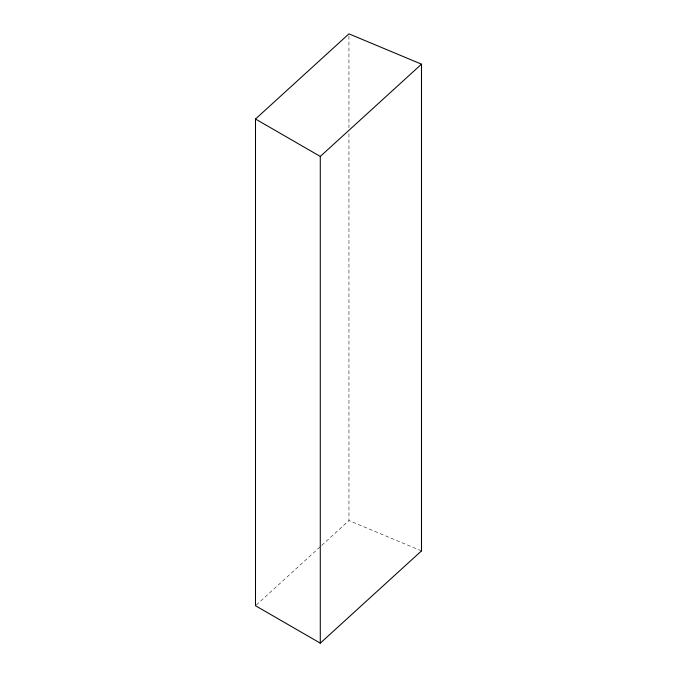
<?xml version="1.0" encoding="UTF-8"?>
<svg xmlns="http://www.w3.org/2000/svg" width="677" height="677" viewBox="0 0 677 677"><rect width="100%" height="100%" fill="white"/><g stroke="black" fill="none" stroke-linecap="round" stroke-linejoin="round"><path stroke-width="0.51" stroke-dasharray="3.38 2.54" d="M256.278 605.026L320.915 546.111M321.693 545.4L348.951 520.562L348.943 133.09M421.432 550.85L348.875 520.528M348.943 35.966L348.943 127.818"/><path stroke-width="1.02" d="M255.5 119.025L255.5 605.737L320.28 643.15L421.5 550.892L421.5 64.171L348.943 33.85L255.5 119.025L320.28 156.438L320.28 643.15M320.28 156.438L421.5 64.171L421.5 550.892"/></g></svg>
